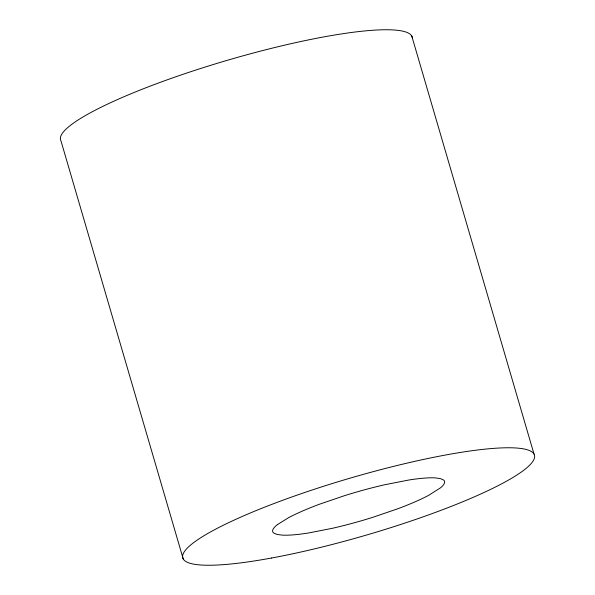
<?xml version="1.0" encoding="UTF-8"?>
<svg xmlns="http://www.w3.org/2000/svg" width="595" height="595" viewBox="0 0 595 595"><rect width="100%" height="100%" fill="white"/><g stroke="black" fill="none" stroke-linecap="round" stroke-linejoin="round"><path stroke-width="0.89" d="M411.785 36.072L534.02 454.082M183.215 558.928L60.98 140.918A183.186 29.601 -16.3 0 1 228.532 59.946A183.186 29.601 -16.3 0 1 412.402 38.311M277.389 524.641L276.675 525.214A89.51 14.466 -16.3 0 0 273.737 533.061L276.958 534.436L282.194 535.128A89.51 14.466 -16.3 0 0 308.433 532.994L332.479 528.278A89.51 14.466 -16.3 0 0 372.522 517.412L398.077 508.673A89.51 14.466 -16.3 0 0 428.467 495.442L440.56 487.796A89.51 14.466 -16.3 0 0 443.498 479.957L440.278 478.573L435.042 477.882A89.51 14.466 -16.3 0 0 408.802 480.024L384.757 484.739A89.51 14.466 -16.3 0 0 344.713 495.605L319.158 504.337A89.51 14.466 -16.3 0 0 288.768 517.568L277.389 524.641M271.424 558.043A183.186 29.601 -16.3 0 0 534.637 456.328A183.186 29.601 -16.3 0 0 269.795 505.148A183.186 29.601 -16.3 0 0 271.424 558.043"/></g></svg>
